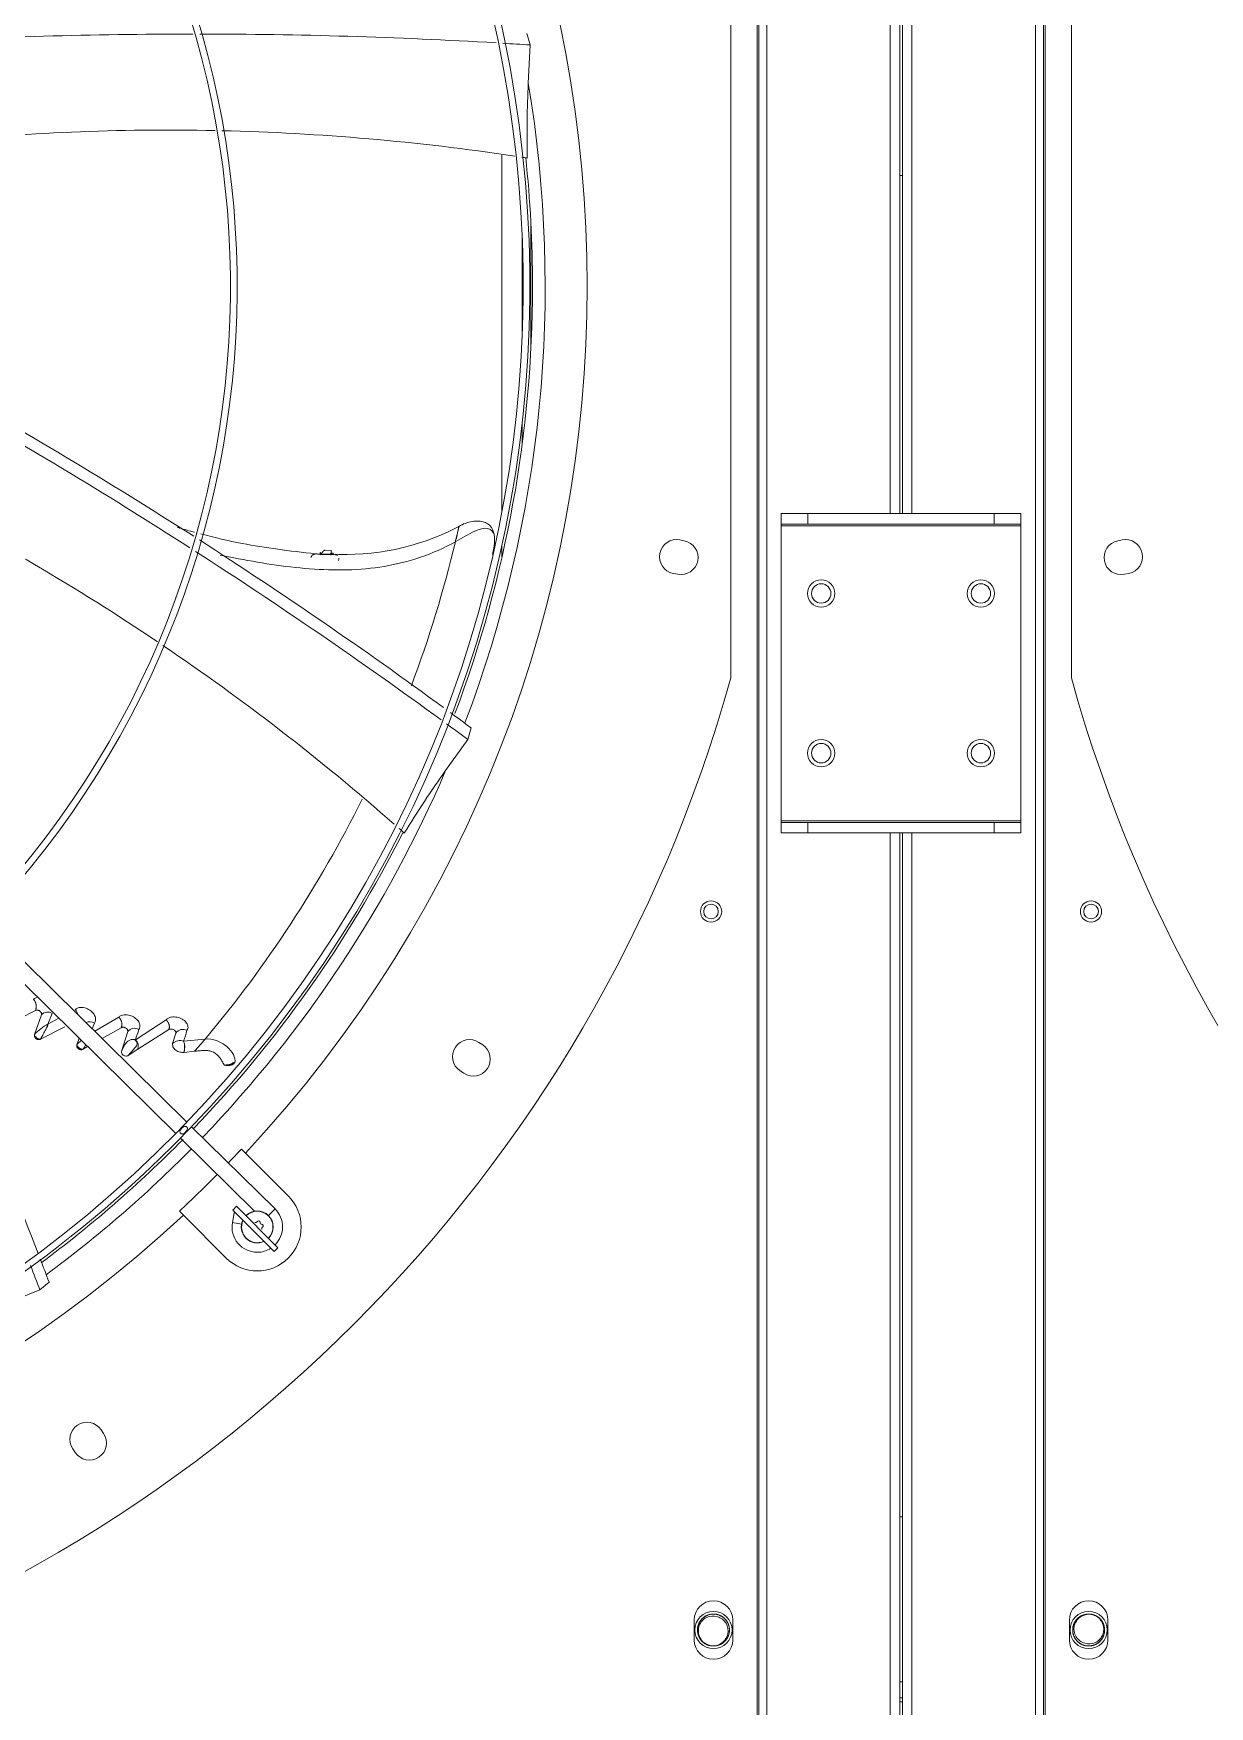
# Model space of a CAD drawing. Header units: millimetres. Extents: x 113490 to 142599, y -20467 to 115.
# Drawn here: x 130375 to 130817, y -10823 to -10194 of the extents above; entities that cross this region are included whole.
import ezdxf

# ---------------------------------------------------------------- set-up
doc = ezdxf.new("R2010")
doc.units = ezdxf.units.MM
doc.layers.add('DV3_0', color=7, linetype='Continuous')

msp = doc.modelspace()

# ---------------------------------------------------------------- linework, layer by layer
at = {"layer": 'DV3_0', "color": 7, "linetype": 'Continuous', "lineweight": 15}
for p, q in [((130700.24, -10374.49), (130700.24, -9742.49)), ((130700.24, -10374.49), (130700.24, -9742.49)), ((130701.24, -10374.49), (130701.24, -9742.49)), ((130647.24, -9857.26), (130647.24, -11851.51)), ((130650.24, -9857.26), (130650.24, -11851.51)), ((130751.24, -11847.85), (130751.24, -9857.26)), ((130754.24, -11847.85), (130754.24, -9857.26)), ((130636.74, -10436.16), (130636.74, -10141.82)), ((130764.74, -10141.82), (130764.74, -10436.16)), ((130561.3, -10198.38), (130560.05, -10194.05)), ((130560.65, -10212.75), (130561.3, -10198.38)), ((130550.73, -10373.84), (130550.73, -10239.84)), ((130701.24, -10247.48), (130700.24, -10247.48)), ((130701.24, -10247.48), (130700.24, -10247.48)), ((130119.48, -10303.03), (130428.15, -10607.41)), ((130432.33, -10603.11), (130123.04, -10298.11)), ((130655.74, -10378.49), (130655.74, -10374.49)), ((130655.74, -10374.49), (130665.74, -10374.49)), ((130655.74, -10378.49), (130655.74, -10379.09)), ((130665.74, -10378.49), (130655.74, -10378.49)), ((130655.74, -10379.09), (130655.74, -10489.89)), ((130665.74, -10374.49), (130700.74, -10374.49)), ((130665.74, -10374.49), (130665.74, -10378.49)), ((130665.74, -10378.49), (130700.74, -10378.49)), ((130700.74, -10374.49), (130735.74, -10374.49)), ((130700.74, -10378.49), (130735.74, -10378.49)), ((130735.74, -10378.49), (130735.74, -10374.49)), ((130735.74, -10374.49), (130745.74, -10374.49)), ((130745.74, -10378.49), (130735.74, -10378.49)), ((130745.74, -10374.49), (130745.74, -10378.49)), ((130745.74, -10378.49), (130745.74, -10379.09)), ((130745.74, -10379.09), (130745.74, -10489.89)), ((130619.29, -10384.72), (130617.62, -10384.38)), ((130783.85, -10384.38), (130782.19, -10384.72)), ((130482.76, -10389.82), (130486.28, -10389.91)), ((130486.85, -10388.44), (130483.99, -10388.21)), ((130486.28, -10389.91), (130486.32, -10389.77)), ((130489.49, -10389.8), (130488.22, -10389.78)), ((130550.73, -10390.9), (130550.73, -10386.32)), ((130615.13, -10396.94), (130616.79, -10397.27)), ((130784.68, -10397.27), (130786.35, -10396.94)), ((130537.89, -10459.33), (130539.18, -10455.01)), ((130529.57, -10471.07), (130537.89, -10459.33)), ((130655.74, -10489.89), (130655.74, -10490.49)), ((130655.74, -10494.49), (130655.74, -10490.49)), ((130655.74, -10490.49), (130665.74, -10490.49)), ((130665.74, -10490.49), (130700.74, -10490.49)), ((130665.74, -10490.49), (130665.74, -10494.49)), ((130700.74, -10490.49), (130735.74, -10490.49)), ((130735.74, -10490.49), (130745.74, -10490.49)), ((130735.74, -10494.49), (130735.74, -10490.49)), ((130745.74, -10489.89), (130745.74, -10490.49)), ((130745.74, -10490.49), (130745.74, -10494.49)), ((130665.74, -10494.49), (130655.74, -10494.49)), ((130665.74, -10494.49), (130700.74, -10494.49)), ((130700.24, -11154.49), (130700.24, -10494.49)), ((130700.24, -11154.49), (130700.24, -10494.49)), ((130700.74, -10494.49), (130735.74, -10494.49)), ((130701.24, -11154.49), (130701.24, -10494.49)), ((130745.74, -10494.49), (130735.74, -10494.49)), ((130375.4, -10561.14), (130363.61, -10567.17)), ((130375.07, -10570.22), (130377.69, -10562.86)), ((130386.42, -10567.34), (130377.33, -10571.99)), ((130380.14, -10566.31), (130381.73, -10562.35)), ((130384.23, -10564.11), (130380.14, -10566.31)), ((130396.79, -10568.06), (130397.57, -10565.93)), ((130406.76, -10563.71), (130397.73, -10568.99)), ((130407.62, -10567.65), (130400.48, -10571.7)), ((130424.51, -10564.73), (130412.98, -10572.18)), ((130390.97, -10574.09), (130391.8, -10571.57)), ((130407.79, -10576.61), (130410.09, -10569.13)), ((130412.98, -10572.18), (130412.75, -10572.15)), ((130425.51, -10568.39), (130413.88, -10575.74)), ((130426.99, -10573.6), (130428.14, -10569.66)), ((130439.19, -10571.94), (130431.12, -10572.74)), ((130543.53, -10574.15), (130542.11, -10573.2)), ((130395.05, -10574.77), (130393.33, -10575.75)), ((130413.88, -10575.74), (130410.28, -10578.09)), ((130435.26, -10576.52), (130431.26, -10576.92)), ((130446.49, -10581.78), (130446.48, -10581.77)), ((130535, -10583.85), (130536.42, -10584.79)), ((130465.46, -10635.78), (130434.11, -10604.87)), ((130429.93, -10609.17), (130457.78, -10636.63)), ((130454.35, -10614.77), (130452.86, -10613.27)), ((130470.46, -10630.88), (130454.35, -10614.77)), ((130429.52, -10636.61), (130431.01, -10638.1)), ((130450.07, -10637.28), (130449.44, -10640.89)), ((130451.01, -10634.77), (130449.6, -10636.18)), ((130465.16, -10651.74), (130449.6, -10636.18)), ((130450.83, -10637.41), (130450.07, -10637.28)), ((130451.01, -10634.77), (130466.57, -10650.32)), ((130431.01, -10638.1), (130447.12, -10654.21)), ((130454.76, -10638.1), (130454.27, -10638.02)), ((130465.16, -10651.74), (130466.57, -10650.32)), ((130363.78, -10671.58), (130377.12, -10666.2)), ((130377.12, -10666.2), (130380.53, -10663.26)), ((130401.04, -10720.17), (130400.09, -10718.76)), ((130389.45, -10725.87), (130390.4, -10727.28)), ((130700.24, -10751.48), (130701.24, -10751.48)), ((130700.24, -10751.48), (130701.24, -10751.48)), ((130622.99, -10790.24), (130622.99, -10797.74)), ((130637.49, -10797.74), (130637.49, -10790.24)), ((130763.99, -10790.24), (130763.99, -10797.74)), ((130778.49, -10797.74), (130778.49, -10790.24)), ((130700.24, -10813.48), (130701.24, -10813.48)), ((130701.24, -10819.48), (130700.24, -10819.48)), ((130700.24, -10820.98), (130701.24, -10820.98))]:
    msp.add_line(p, q, dxfattribs=at)
at = {"layer": 'DV3_0', "color": 7, "linetype": 'Continuous', "lineweight": 20}
for p, q in [((130696.64, -10374.49), (130696.64, -9745.49)), ((130696.64, -10374.49), (130696.64, -9745.49)), ((130704.84, -10374.49), (130704.84, -9745.49)), ((130646.64, -9845.59), (130646.64, -11865.47)), ((130754.84, -11862.07), (130754.84, -9845.59)), ((130561.63, -10312.52), (130561.63, -10265.47)), ((130558.31, -10308.64), (130558.31, -10269.34)), ((130558.31, -10348.76), (130558.31, -10340.56)), ((130655.74, -10379.09), (130700.74, -10379.09)), ((130700.74, -10379.09), (130745.74, -10379.09)), ((130482.78, -10389.67), (130486.32, -10389.77)), ((130655.74, -10489.89), (130700.74, -10489.89)), ((130700.74, -10489.89), (130745.74, -10489.89)), ((130696.64, -11154.49), (130696.64, -10494.49)), ((130704.84, -11154.49), (130704.84, -10494.49)), ((130463, -10638.27), (130465.46, -10635.78)), ((130452.88, -10641.5), (130449.44, -10640.89))]:
    msp.add_line(p, q, dxfattribs=at)
at = {"layer": 'DV3_0', "color": 7, "linetype": 'Continuous', "lineweight": 15}
for centre, radius in [((130670.74, -10404.49), 5.15), ((130670.74, -10404.49), 3.65), ((130730.74, -10404.49), 5.15), ((130730.74, -10404.49), 3.65), ((130670.74, -10464.49), 5.15), ((130670.74, -10464.49), 3.65), ((130730.74, -10464.49), 5.15), ((130730.74, -10464.49), 3.65), ((130629.36, -10523.99), 4), ((130629.32, -10523.99), 2.75), ((130772.13, -10523.99), 4), ((130772.15, -10523.99), 2.75), ((130630.24, -10793.99), 7), ((130771.24, -10793.99), 7)]:
    msp.add_circle(centre, radius, dxfattribs=at)
for centre, radius, start, end in [((130105.24, -10288.99), 456, 316.01285, 45.56345), ((130105.24, -10288.99), 477.5, 316.98025, 43.01975), ((130105.24, -10288.99), 453.5, 315.99181, 45.56133), ((130105.24, -10288.99), 343.5, 315.65123, 45.62203), ((130105.24, -10288.99), 346, 316.5062, 45.32039), ((130435.5, -12115.65), 1921.39, 90.02851, 93.37418), ((130435.5, -12115.65), 1921.39, 86.62723, 89.95007), ((130435.5, -12115.65), 1921.39, 86.24591, 86.54956), ((130967.49, -10232.41), 407.31, 177.23348, 181.19155), ((130425.17, -11102.61), 872.25, 88.82742, 95.92318), ((130425.17, -11102.61), 872.25, 81.40447, 88.66355), ((130425.17, -11102.61), 872.25, 81.09042, 81.22522), ((130105.24, -10288.99), 457, 0, 6.06861), ((130105.24, -10288.99), 457, 339.42404, 0), ((129441.29, -11933.2), 1841.3, 57.34191, 60.857), ((129395.55, -12004.18), 1921.33, 57.30151, 60.65735), ((129934.51, -11146.42), 872.25, 56.07412, 63.24774), ((130492.22, -10299.51), 90.33, 268.26501, 299.11985), ((129441.29, -11933.2), 1841.3, 53.79883, 57.26308), ((130492.26, -10310.92), 84.69, 298.94492, 299.10141), ((130544.22, -10383.5), 3.74, 5.17103, 55.21817), ((130528.43, -10384.21), 19.56, 343.23182, 2.96543), ((130548.18, -10383.14), 0.228, 185.41219, 193.40876), ((130616.37, -10390.66), 6.4, 78.75, 258.75), ((130618.04, -10390.99), 6.4, 258.75, 78.75), ((130783.43, -10390.99), 6.4, 101.25, 281.25), ((130785.1, -10390.66), 6.4, 281.25, 101.25), ((129395.55, -12004.18), 1921.33, 53.88646, 57.22542), ((130469.48, -10387.5), 13.48, 350.08599, 350.70778), ((130475.44, -10386.07), 11.5, 341.21496, 348.12987), ((129934.51, -11146.42), 872.25, 48.70033, 55.91709), ((130105.24, -10288.99), 551.5, 285.47751, 344.52249), ((131296.24, -10288.99), 551.5, 195.47751, 254.52249), ((129395.55, -12004.18), 1921.33, 53.51882, 53.81385), ((129441.29, -11933.2), 1841.3, 53.39786, 53.70009), ((130861.3, -10707.63), 407.44, 144.5071, 148.46392), ((130105.24, -10288.99), 457, 316.15973, 333.28075), ((129934.51, -11146.42), 872.25, 48.36342, 48.53339), ((128658.13, -11313.07), 1840.9, 21.02717, 24.54064), ((130379.98, -10564.69), 2.93, 53.13634, 141.31479), ((130387.63, -10563.45), 3.78, 12.11914, 44.06143), ((130388.93, -10582.96), 18.83, 117.8465, 137.41504), ((130395.86, -10568.46), 3.06, 55.87282, 117.48227), ((130412.64, -10571.09), 3.21, 59.3258, 142.38677), ((130406.09, -10587.56), 20.25, 131.56075, 138.31286), ((130375.96, -10563.93), 21.01, 325.75369, 331.18958), ((130412.06, -10574.79), 2.73, 75.24406, 82.00856), ((130410.32, -10574.95), 3.71, 23.68576, 48.99278), ((130261.61, -10518.89), 160.48, 340.60735, 342.05889), ((130410.92, -10574.6), 3.17, 338.82459, 49.67768), ((130411.76, -10573.32), 1.96, 345.27602, 355.86989), ((130429.72, -10576.35), 3.87, 68.77863, 134.8411), ((130430.88, -10571.72), 3.43, 63.91718, 143.09604), ((130264.9, -10519.08), 174.66, 342.10763, 343.51614), ((130424.66, -10575.04), 6.86, 344.1096, 19.64973), ((130424.41, -10575.05), 7.09, 344.71935, 19.03998), ((130261.74, -10423.33), 231.46, 318.55999, 320.05359), ((130538.56, -10578.53), 6.4, 56.25, 236.25), ((130539.97, -10579.47), 6.4, 236.25, 56.25), ((130105.24, -10288.99), 453.5, 315.56, 315.99181), ((130105.24, -10288.99), 456, 315.57142, 316.01285), ((130105.24, -10288.99), 453.5, 225.99152, 315.56), ((130105.24, -10288.99), 456, 270, 315.56106), ((130105.24, -10288.99), 457, 306.56933, 315.4466), ((130105.24, -10288.99), 456, 315.56106, 315.57142), ((130105.24, -10288.99), 475.39, 316.12423, 316.98903), ((130105.24, -10288.99), 475.39, 313.01097, 315.40107), ((130458.79, -10642.54), 16.5, 225, 45), ((130458.79, -10642.54), 6, 315, 135), ((130458.79, -10642.54), 5.91, 315, 135), ((130458.79, -10642.54), 9.5, 315, 45.40107), ((130105.24, -10288.99), 477.5, 226.98025, 313.01975), ((130458.79, -10642.54), 9.5, 170, 270), ((130458.79, -10642.54), 6, 154.47122, 295.52878), ((130458.79, -10642.54), 5.91, 154.77125, 295.22875), ((130458.19, -10640.29), 0.6, 238.87878, 331.12122), ((130459.24, -10640.87), 0.6, 358.86172, 151.13828), ((130460.44, -10640.9), 0.6, 178.87878, 271.12122), ((130461.04, -10643.15), 0.6, 118.87878, 211.12122), ((130460.46, -10642.1), 0.6, 298.86181, 91.13819), ((128658.13, -11313.07), 1840.9, 20.67002, 20.95746), ((130458.79, -10642.54), 9.5, 270, 302.83428), ((128580.86, -11348.24), 1921.39, 20.79191, 21.08376), ((130394.77, -10722.31), 6.4, 33.75, 213.75), ((130395.72, -10723.72), 6.4, 213.75, 33.75), ((130630.24, -10790.24), 7.25, 0, 180), ((130771.24, -10790.24), 7.25, 0, 180), ((130771.24, -10793.99), 6, 64.8963, 82.52267), ((130630.24, -10797.74), 7.25, 180, 0), ((130630.24, -10793.99), 6, 244.8963, 262.52267), ((130771.24, -10797.74), 7.25, 180, 0)]:
    msp.add_arc(centre, radius, start, end, dxfattribs=at)
at = {"layer": 'DV3_0', "color": 7, "linetype": 'Continuous', "lineweight": 20}
for centre, radius, start, end in [((130105.24, -10288.99), 461.75, 339.17748, 9.50342), ((130090.91, -10279.55), 454.74, 339.44857, 346.58825), ((130105.24, -10288.99), 461.75, 316.1456, 336.77642), ((130090.91, -10279.55), 454.74, 319.98599, 333.59752), ((130105.24, -10288.99), 461.75, 306.42947, 315.40107)]:
    msp.add_arc(centre, radius, start, end, dxfattribs=at)
at = {"layer": 'DV3_0', "color": 7, "linetype": 'Continuous', "lineweight": 15}
for points, knots in [([(130533.61, -10383.91), (130533.75, -10383.29), (130533.97, -10382.26), (130534.21, -10381.15), (130534.38, -10380.34), (130534.49, -10379.77), (130534.56, -10379.41), (130534.59, -10379.24), (130534.59, -10379.21), (130534.56, -10379.32), (130534.49, -10379.59), (130534.38, -10380.09), (130534.25, -10380.63), (130534.09, -10381.37), (130533.88, -10382.28), (130533.61, -10383.45), (130533.38, -10384.46), (130533.25, -10385.03)], [0, 0, 0, 0, 0.062128, 0.124656, 0.187183, 0.249711, 0.312238, 0.374766, 0.437294, 0.499821, 0.624876, 0.687404, 0.749931, 0.812459, 0.874987, 0.937514, 1, 1, 1, 1]), ([(130546.62, -10379.5), (130546.32, -10379.13), (130545.71, -10378.38), (130544.14, -10377.59), (130542.04, -10377.21), (130539.58, -10377.34), (130536.93, -10378.05), (130535.4, -10378.81), (130534.51, -10379.27)], [0, 0, 0, 0, 0.120272, 0.284495, 0.459149, 0.640843, 0.823587, 1, 1, 1, 1]), ([(130435.24, -10381.5), (130433.34, -10380.98), (130431.13, -10380.35), (130428.93, -10379.71), (130428.63, -10379.62)], [0.25984177, 0.25984177, 0.25984177, 0.25984177, 0.29278146, 0.29802068, 0.29802068, 0.29802068, 0.29802068]), ([(130480.82, -10389.62), (130470.61, -10388.46), (130457.11, -10386.86), (130442.77, -10383.49), (130437.59, -10382.13)], [0, 0, 0, 0, 0.1570657, 0.2463577, 0.2463577, 0.2463577, 0.2463577]), ([(130444.88, -10390.13), (130446.56, -10390.47), (130448.25, -10390.79), (130459.42, -10392.91), (130468.98, -10394.49), (130487.95, -10395.95), (130497.36, -10395.83), (130515.7, -10392.76), (130524.63, -10389.83), (130533.25, -10385.03)], [0.6026537, 0.6026537, 0.6026537, 0.6026537, 0.625, 0.625, 0.75, 0.75, 0.875, 0.875, 1, 1, 1, 1]), ([(130546.36, -10380.43), (130545.68, -10380.02), (130544.82, -10379.92), (130542.85, -10380.19), (130541.74, -10380.57), (130539.4, -10381.61), (130538.18, -10382.26), (130535.76, -10383.6), (130534.56, -10384.3), (130533.45, -10384.92)], [0, 0, 0, 0, 0.25, 0.25, 0.5, 0.5, 0.75, 0.75, 1, 1, 1, 1]), ([(130479.02, -10390.92), (130479.04, -10390.87), (130479.07, -10390.78), (130479.13, -10390.64), (130479.19, -10390.52), (130479.25, -10390.41), (130479.31, -10390.31), (130479.42, -10390.17), (130479.6, -10389.99), (130479.91, -10389.81), (130480.31, -10389.68), (130480.85, -10389.62), (130481.33, -10389.64), (130481.71, -10389.68), (130481.95, -10389.72), (130482.16, -10389.75), (130482.33, -10389.78), (130482.46, -10389.8), (130482.57, -10389.81), (130482.67, -10389.81), (130482.73, -10389.82), (130482.76, -10389.82)], [0, 0, 0, 0, 0.034615, 0.067153, 0.097641, 0.126151, 0.15278, 0.177653, 0.253284, 0.326616, 0.426356, 0.551745, 0.706817, 0.759074, 0.82393, 0.874115, 0.905827, 0.93629, 0.961485, 0.980409, 1, 1, 1, 1]), ([(130482.46, -10389.42), (130482.45, -10389.36), (130482.44, -10389.25), (130482.46, -10389.1), (130482.5, -10389.08), (130482.55, -10389.18), (130482.58, -10389.32), (130482.62, -10389.49), (130482.65, -10389.6), (130482.71, -10389.68), (130482.77, -10389.67), (130482.78, -10389.67)], [0, 0, 0, 0, 0.128962, 0.223321, 0.471945, 0.607552, 0.749514, 0.893505, 0.958713, 0.987993, 1, 1, 1, 1]), ([(130482.46, -10389.42), (130482.49, -10389.41), (130482.53, -10389.37), (130482.6, -10389.33), (130482.67, -10389.3), (130482.71, -10389.29), (130482.73, -10389.28), (130482.74, -10389.28)], [0, 0, 0, 0, 0.0394695, 0.0785517, 0.1172794, 0.155685, 0.161873, 0.161873, 0.161873, 0.161873]), ([(130482.78, -10389.67), (130482.82, -10389.61), (130482.9, -10389.49), (130483.02, -10389.33), (130483.13, -10389.17), (130483.25, -10389.01), (130483.36, -10388.87), (130483.47, -10388.74), (130483.58, -10388.62), (130483.68, -10388.52), (130483.79, -10388.43), (130483.89, -10388.35), (130483.98, -10388.3), (130484.07, -10388.26), (130484.16, -10388.23), (130484.24, -10388.23), (130484.29, -10388.24), (130484.32, -10388.25)], [0, 0, 0, 0, 0.0316233, 0.063666, 0.0961048, 0.1289206, 0.1620988, 0.1956297, 0.2295096, 0.2637404, 0.2983311, 0.3332973, 0.3686623, 0.4044567, 0.4407194, 0.4774968, 0.5148434, 0.5148434, 0.5148434, 0.5148434]), ([(130486.28, -10389.91), (130486.36, -10389.91), (130486.54, -10389.91), (130486.93, -10389.89), (130487.42, -10389.87), (130488.08, -10389.91), (130488.58, -10390.01), (130488.87, -10390.18), (130488.92, -10390.22)], [0, 0, 0, 0, 0.0432673, 0.1100997, 0.236564, 0.3525356, 0.5287013, 0.5662275, 0.5662275, 0.5662275, 0.5662275]), ([(130486.32, -10389.77), (130486.34, -10389.77), (130486.38, -10389.76), (130486.42, -10389.72), (130486.49, -10389.68), (130486.56, -10389.62), (130486.65, -10389.54), (130486.79, -10389.43), (130486.96, -10389.34), (130487.16, -10389.28), (130487.36, -10389.34), (130487.35, -10389.55), (130487.35, -10389.65)], [0, 0, 0, 0, 0.012213, 0.03615, 0.072549, 0.121252, 0.181278, 0.274862, 0.441704, 0.562368, 0.791317, 1, 1, 1, 1]), ([(130376.29, -10556.24), (130376.03, -10556.27), (130375.43, -10556.41), (130374.96, -10556.75), (130374.68, -10556.95)], [0.8396517, 0.8396517, 0.8396517, 0.8396517, 0.9042984, 1, 1, 1, 1]), ([(130374.68, -10556.95), (130374.71, -10556.99), (130374.78, -10557.06), (130374.88, -10557.19), (130374.97, -10557.31), (130375.05, -10557.42), (130375.12, -10557.54), (130375.19, -10557.66), (130375.25, -10557.77), (130375.31, -10557.87), (130375.36, -10557.98), (130375.4, -10558.08), (130375.44, -10558.17), (130375.48, -10558.26), (130375.51, -10558.35), (130375.54, -10558.43), (130375.56, -10558.5), (130375.58, -10558.57), (130375.6, -10558.64), (130375.62, -10558.69), (130375.63, -10558.75), (130375.64, -10558.8), (130375.65, -10558.84), (130375.7, -10559.03), (130375.75, -10559.36), (130375.76, -10559.8), (130375.72, -10560.2), (130375.64, -10560.55), (130375.54, -10560.87), (130375.44, -10561.05), (130375.4, -10561.14)], [0, 0, 0, 0, 0.032368, 0.063415, 0.093194, 0.121749, 0.149112, 0.175307, 0.20035, 0.224254, 0.247026, 0.268671, 0.289192, 0.308588, 0.326858, 0.344, 0.360011, 0.374887, 0.388623, 0.401214, 0.412658, 0.422947, 0.43208, 0.44005, 0.545293, 0.645478, 0.740868, 0.831603, 0.917878, 1, 1, 1, 1]), ([(130377.69, -10562.86), (130377.7, -10562.83), (130377.72, -10562.77), (130377.74, -10562.68), (130377.74, -10562.59), (130377.74, -10562.45), (130377.71, -10562.28), (130377.63, -10562.07), (130377.5, -10561.85), (130377.28, -10561.58), (130377, -10561.35), (130376.67, -10561.18), (130376.44, -10561.09), (130376.22, -10561.04), (130376, -10561.02), (130375.79, -10561.02), (130375.58, -10561.06), (130375.46, -10561.11), (130375.4, -10561.14)], [0, 0, 0, 0, 0.030546, 0.061121, 0.091979, 0.123365, 0.189489, 0.256975, 0.328949, 0.402078, 0.553216, 0.625751, 0.69763, 0.756021, 0.813551, 0.877124, 0.938633, 1, 1, 1, 1]), ([(130397.57, -10565.93), (130397.67, -10565.79), (130397.85, -10565.52), (130398, -10565.07), (130398.06, -10564.63), (130398.04, -10564.21), (130397.96, -10563.82), (130397.72, -10563.04), (130396.99, -10561.9), (130395.68, -10560.9), (130394.44, -10560.34), (130393.38, -10560.06), (130392.27, -10560.01), (130391.18, -10560.22), (130390.63, -10560.62), (130390.35, -10560.82)], [0, 0, 0, 0, 0.048319, 0.093612, 0.13613, 0.175841, 0.212492, 0.24595, 0.396838, 0.551403, 0.633547, 0.720883, 0.811655, 0.904459, 1, 1, 1, 1]), ([(130380.14, -10566.31), (130380.14, -10566.33), (130380.13, -10566.37), (130380.12, -10566.44), (130380.1, -10566.53), (130380.06, -10566.67), (130380, -10566.87), (130379.91, -10567.11), (130379.74, -10567.5), (130379.47, -10568.03), (130379.14, -10568.64), (130378.76, -10569.3), (130378.37, -10570.01), (130378.03, -10570.67), (130377.82, -10571.09), (130377.69, -10571.34), (130377.57, -10571.57), (130377.45, -10571.79), (130377.37, -10571.92), (130377.33, -10571.99)], [0, 0, 0, 0, 0.008471, 0.020849, 0.037173, 0.057479, 0.094233, 0.135729, 0.182098, 0.301941, 0.417999, 0.498958, 0.649695, 0.779421, 0.824012, 0.868085, 0.91192, 0.955796, 1, 1, 1, 1]), ([(130414.28, -10568.33), (130414.36, -10568.19), (130414.52, -10567.94), (130414.66, -10567.51), (130414.71, -10567.09), (130414.69, -10566.67), (130414.6, -10566.26), (130414.32, -10565.48), (130413.5, -10564.36), (130412.13, -10563.47), (130410.87, -10562.99), (130409.84, -10562.78), (130408.72, -10562.77), (130407.6, -10563.04), (130407.04, -10563.48), (130406.76, -10563.71)], [0, 0, 0, 0, 0.04416, 0.086796, 0.128084, 0.1682, 0.207124, 0.244756, 0.394791, 0.555025, 0.629883, 0.713634, 0.804159, 0.899585, 1, 1, 1, 1]), ([(130406.76, -10563.71), (130406.8, -10563.74), (130406.87, -10563.81), (130406.97, -10563.92), (130407.06, -10564.03), (130407.15, -10564.14), (130407.23, -10564.25), (130407.3, -10564.36), (130407.37, -10564.47), (130407.43, -10564.57), (130407.48, -10564.67), (130407.53, -10564.77), (130407.58, -10564.86), (130407.62, -10564.95), (130407.65, -10565.03), (130407.68, -10565.11), (130407.71, -10565.19), (130407.73, -10565.26), (130407.76, -10565.33), (130407.78, -10565.39), (130407.79, -10565.44), (130407.84, -10565.63), (130407.91, -10565.95), (130407.93, -10566.36), (130407.91, -10566.74), (130407.85, -10567.08), (130407.75, -10567.39), (130407.66, -10567.56), (130407.62, -10567.65)], [0, 0, 0, 0, 0.032899, 0.064458, 0.094752, 0.123838, 0.15176, 0.178553, 0.204241, 0.228841, 0.252366, 0.274822, 0.296215, 0.316544, 0.335811, 0.354013, 0.371146, 0.387206, 0.402188, 0.416087, 0.428897, 0.440613, 0.544029, 0.643173, 0.738243, 0.829293, 0.916449, 1, 1, 1, 1]), ([(130410.09, -10569.13), (130410.1, -10569.1), (130410.12, -10569.04), (130410.13, -10568.95), (130410.13, -10568.86), (130410.12, -10568.73), (130410.07, -10568.56), (130409.98, -10568.36), (130409.84, -10568.17), (130409.59, -10567.92), (130409.27, -10567.71), (130408.92, -10567.58), (130408.66, -10567.51), (130408.42, -10567.48), (130408.2, -10567.48), (130407.99, -10567.51), (130407.8, -10567.56), (130407.68, -10567.62), (130407.62, -10567.65)], [0, 0, 0, 0, 0.029896, 0.059787, 0.089936, 0.1206, 0.185011, 0.250864, 0.322237, 0.395142, 0.549911, 0.626794, 0.703247, 0.763639, 0.823169, 0.8835, 0.941942, 1, 1, 1, 1]), ([(130432.39, -10568.64), (130432.44, -10568.55), (130432.55, -10568.39), (130432.69, -10568.03), (130432.84, -10567.32), (130432.54, -10566.15), (130431.41, -10564.83), (130429.95, -10564.05), (130428.61, -10563.69), (130427.55, -10563.57), (130426.43, -10563.66), (130425.32, -10564), (130424.78, -10564.48), (130424.51, -10564.73)], [0, 0, 0, 0, 0.026984, 0.053974, 0.112551, 0.239933, 0.38697, 0.555519, 0.630167, 0.713559, 0.803882, 0.899324, 1, 1, 1, 1]), ([(130424.51, -10564.73), (130424.54, -10564.76), (130424.61, -10564.82), (130424.72, -10564.93), (130424.81, -10565.03), (130424.91, -10565.13), (130424.99, -10565.24), (130425.08, -10565.35), (130425.15, -10565.46), (130425.22, -10565.57), (130425.29, -10565.67), (130425.35, -10565.78), (130425.41, -10565.89), (130425.46, -10566), (130425.51, -10566.1), (130425.55, -10566.21), (130425.59, -10566.31), (130425.62, -10566.41), (130425.65, -10566.51), (130425.67, -10566.6), (130425.7, -10566.7), (130425.72, -10566.85), (130425.75, -10567.06), (130425.77, -10567.33), (130425.75, -10567.6), (130425.71, -10567.87), (130425.63, -10568.14), (130425.55, -10568.3), (130425.51, -10568.39)], [0, 0, 0, 0, 0.033091, 0.065299, 0.096702, 0.127365, 0.157345, 0.186688, 0.215433, 0.243612, 0.271253, 0.298377, 0.325004, 0.351149, 0.376826, 0.402045, 0.426818, 0.451151, 0.475052, 0.498528, 0.521583, 0.544215, 0.610695, 0.680334, 0.753617, 0.830991, 0.912924, 1, 1, 1, 1]), ([(130428.14, -10569.66), (130428.15, -10569.63), (130428.16, -10569.57), (130428.17, -10569.48), (130428.17, -10569.39), (130428.15, -10569.27), (130428.1, -10569.11), (130428, -10568.92), (130427.85, -10568.74), (130427.58, -10568.5), (130427.23, -10568.32), (130426.84, -10568.21), (130426.56, -10568.17), (130426.3, -10568.16), (130426.08, -10568.18), (130425.87, -10568.23), (130425.67, -10568.29), (130425.56, -10568.35), (130425.51, -10568.39)], [0, 0, 0, 0, 0.029164, 0.058177, 0.087309, 0.116826, 0.179188, 0.243122, 0.313607, 0.385995, 0.543799, 0.624534, 0.704824, 0.767483, 0.82951, 0.88787, 0.944265, 1, 1, 1, 1]), ([(130377.33, -10571.99), (130377.3, -10572), (130377.24, -10572.03), (130377.15, -10572.07), (130377.05, -10572.1), (130376.94, -10572.12), (130376.84, -10572.13), (130376.7, -10572.13), (130376.53, -10572.12), (130376.31, -10572.08), (130376.07, -10572), (130375.83, -10571.88), (130375.61, -10571.72), (130375.34, -10571.46), (130375.15, -10571.17), (130375.04, -10570.85), (130375.01, -10570.65), (130375.01, -10570.48), (130375.03, -10570.35), (130375.06, -10570.26), (130375.07, -10570.22)], [0, 0, 0, 0, 0.030129, 0.060098, 0.090132, 0.120453, 0.151278, 0.182814, 0.237513, 0.292849, 0.363728, 0.435399, 0.509374, 0.583753, 0.731898, 0.801807, 0.871124, 0.914962, 0.957714, 1, 1, 1, 1]), ([(130393.33, -10575.75), (130393.3, -10575.76), (130393.24, -10575.8), (130393.15, -10575.84), (130393.05, -10575.87), (130392.95, -10575.89), (130392.84, -10575.91), (130392.7, -10575.92), (130392.52, -10575.92), (130392.3, -10575.89), (130392.06, -10575.82), (130391.8, -10575.71), (130391.57, -10575.56), (130391.36, -10575.38), (130391.18, -10575.17), (130391.05, -10574.95), (130390.96, -10574.72), (130390.92, -10574.52), (130390.92, -10574.36), (130390.93, -10574.22), (130390.95, -10574.14), (130390.97, -10574.09)], [0, 0, 0, 0, 0.029725, 0.059353, 0.089098, 0.119171, 0.149777, 0.181113, 0.236416, 0.292325, 0.364768, 0.437887, 0.512681, 0.587629, 0.662325, 0.735799, 0.804811, 0.873158, 0.91634, 0.958408, 1, 1, 1, 1]), ([(130412.44, -10572.08), (130412.06, -10572.03), (130411.7, -10572.06), (130411.01, -10572.24), (130410.7, -10572.38), (130410.13, -10572.75), (130409.88, -10572.97), (130409.44, -10573.44), (130409.24, -10573.7), (130408.89, -10574.21), (130408.74, -10574.47), (130408.48, -10574.98), (130408.36, -10575.23), (130408.05, -10575.93), (130407.9, -10576.33), (130407.79, -10576.61)], [0, 0, 0, 0, 0.125, 0.125, 0.25, 0.25, 0.375, 0.375, 0.5, 0.5, 0.625, 0.625, 0.75, 0.75, 1, 1, 1, 1]), ([(130410.28, -10578.09), (130410.49, -10577.87), (130410.73, -10577.59), (130411.26, -10576.98), (130411.56, -10576.64), (130412.06, -10576.09), (130412.23, -10575.9), (130412.58, -10575.5), (130412.76, -10575.3), (130413.09, -10574.89), (130413.24, -10574.68), (130413.5, -10574.26), (130413.6, -10574.04), (130413.66, -10573.81)], [0, 0, 0, 0, 0.25, 0.25, 0.5, 0.5, 0.625, 0.625, 0.75, 0.75, 0.875, 0.875, 1, 1, 1, 1]), ([(130431.26, -10576.92), (130431.17, -10576.93), (130430.83, -10576.95), (130429.89, -10576.92), (130428.73, -10576.56), (130427.78, -10575.86), (130427.25, -10575.17), (130426.95, -10574.4), (130426.97, -10573.87), (130426.99, -10573.6)], [0, 0, 0, 0, 0.040166, 0.156459, 0.424797, 0.568936, 0.70936, 0.852194, 1, 1, 1, 1]), ([(130439.19, -10571.94), (130440.63, -10571.78), (130442.11, -10572.01), (130444.9, -10573.02), (130446.21, -10573.79), (130448.4, -10575.63), (130449.28, -10576.69), (130450.37, -10578.81), (130450.59, -10579.87), (130450.4, -10580.75)], [0, 0, 0, 0, 0.25, 0.25, 0.5, 0.5, 0.75, 0.75, 1, 1, 1, 1]), ([(130407.79, -10576.61), (130407.72, -10576.81), (130407.73, -10577.06), (130407.94, -10577.55), (130408.14, -10577.79), (130408.58, -10578.08), (130408.75, -10578.16), (130409.11, -10578.27), (130409.3, -10578.3), (130409.63, -10578.31), (130409.76, -10578.29), (130410.03, -10578.22), (130410.16, -10578.17), (130410.28, -10578.09)], [0, 0, 0, 0, 0.25, 0.25, 0.5, 0.5, 0.625, 0.625, 0.75, 0.75, 0.875, 0.875, 1, 1, 1, 1]), ([(130435.26, -10576.52), (130435.5, -10576.49), (130436.03, -10576.43), (130437.01, -10576.33), (130438.08, -10576.24), (130439.21, -10576.21), (130440.13, -10576.25), (130440.92, -10576.37), (130441.51, -10576.52), (130442.1, -10576.75), (130442.69, -10577.05), (130443.3, -10577.48), (130443.92, -10578.02), (130444.47, -10578.64), (130444.88, -10579.19), (130445.15, -10579.59), (130445.35, -10579.91), (130445.54, -10580.22), (130445.72, -10580.53), (130445.89, -10580.82), (130446.05, -10581.09), (130446.2, -10581.35), (130446.34, -10581.58), (130446.43, -10581.71), (130446.48, -10581.77)], [0, 0, 0, 0, 0.040265, 0.086415, 0.160521, 0.214872, 0.27235, 0.313658, 0.351295, 0.379996, 0.429661, 0.477318, 0.528728, 0.60507, 0.664546, 0.698808, 0.733837, 0.769618, 0.806141, 0.8434, 0.881397, 0.920144, 0.959665, 1, 1, 1, 1]), ([(130450.4, -10580.75), (130450.35, -10580.8), (130450.25, -10580.91), (130450.09, -10581.07), (130449.92, -10581.21), (130449.74, -10581.34), (130449.55, -10581.46), (130449.35, -10581.55), (130449.14, -10581.64), (130448.85, -10581.73), (130448.46, -10581.81), (130447.97, -10581.84), (130447.47, -10581.83), (130446.98, -10581.8), (130446.64, -10581.78), (130446.48, -10581.77)], [0, 0, 0, 0, 0.053355, 0.106652, 0.159725, 0.212534, 0.26516, 0.317648, 0.369797, 0.421334, 0.53594, 0.65085, 0.766283, 0.882004, 1, 1, 1, 1]), ([(130449.79, -10580.7), (130449.75, -10580.74), (130449.67, -10580.82), (130449.55, -10580.94), (130449.43, -10581.05), (130449.3, -10581.14), (130449.17, -10581.23), (130448.99, -10581.33), (130448.76, -10581.43), (130448.39, -10581.52), (130447.91, -10581.57), (130447.54, -10581.55), (130447.34, -10581.55)], [0, 0, 0, 0, 0.065832, 0.129369, 0.190676, 0.249903, 0.307282, 0.363127, 0.47581, 0.588444, 0.784812, 1, 1, 1, 1]), ([(130450.4, -10580.75), (130450.37, -10580.83), (130450.28, -10580.87), (130450.05, -10580.85), (130449.91, -10580.79), (130449.79, -10580.7)], [0, 0, 0, 0, 0.5, 0.5, 1, 1, 1, 1]), ([(130446.49, -10581.78), (130446.49, -10581.79), (130446.5, -10581.79), (130446.53, -10581.79), (130446.56, -10581.79), (130446.6, -10581.79), (130446.65, -10581.78), (130446.72, -10581.76), (130446.83, -10581.73), (130446.97, -10581.69), (130447.14, -10581.63), (130447.27, -10581.58), (130447.34, -10581.55)], [0, 0, 0, 0, 0.045138, 0.093894, 0.146983, 0.205017, 0.268537, 0.338042, 0.464102, 0.614994, 0.787637, 1, 1, 1, 1]), ([(130429.98, -10607.33), (130429.94, -10607.29), (130429.86, -10607.2), (130429.74, -10606.96), (130429.71, -10606.56), (130429.88, -10606.13), (130430.15, -10605.74), (130430.42, -10605.43), (130430.73, -10605.15), (130431.1, -10604.88), (130431.52, -10604.7), (130431.92, -10604.72), (130432.16, -10604.84), (130432.25, -10604.92), (130432.29, -10604.95)], [0, 0, 0, 0, 0.040419, 0.081737, 0.180004, 0.318741, 0.407079, 0.502384, 0.597672, 0.685216, 0.821732, 0.918627, 0.959704, 1, 1, 1, 1]), ([(130432.29, -10604.95), (130432.33, -10605), (130432.41, -10605.09), (130432.53, -10605.33), (130432.57, -10605.73), (130432.39, -10606.16), (130432.12, -10606.55), (130431.85, -10606.86), (130431.55, -10607.14), (130431.17, -10607.41), (130430.75, -10607.59), (130430.35, -10607.56), (130430.12, -10607.45), (130430.02, -10607.37), (130429.98, -10607.33)], [0, 0, 0, 0, 0.040441, 0.08184, 0.180502, 0.319168, 0.407275, 0.502441, 0.597059, 0.684342, 0.821198, 0.918588, 0.959713, 1, 1, 1, 1]), ([(130454.56, -10638.32), (130454.55, -10638.3), (130454.5, -10638.25), (130454.4, -10638.15), (130454.31, -10638.06), (130454.27, -10638.02)], [0.93699996, 0.93699996, 0.93699996, 0.93699996, 0.94570082, 0.97250001, 1, 1, 1, 1]), ([(130769.78, -10798.91), (130768.41, -10798.59), (130767.22, -10797.71), (130765.79, -10795.34), (130765.56, -10793.87), (130766.14, -10791.17), (130766.96, -10789.94), (130769.21, -10788.31), (130770.63, -10787.92), (130772.02, -10788.04)], [0, 0, 0, 0, 0.25, 0.25, 0.5, 0.5, 0.75, 0.75, 1, 1, 1, 1]), ([(130627.69, -10799.42), (130626.45, -10798.77), (130625.48, -10797.68), (130624.45, -10795.09), (130624.43, -10793.62), (130625.4, -10791.02), (130626.39, -10789.9), (130628.89, -10788.7), (130630.38, -10788.6), (130631.7, -10789.07)], [0, 0, 0, 0, 0.25, 0.25, 0.5, 0.5, 0.75, 0.75, 1, 1, 1, 1]), ([(130631.7, -10789.07), (130633.06, -10789.39), (130634.26, -10790.28), (130635.68, -10792.64), (130635.92, -10794.11), (130635.34, -10796.81), (130634.51, -10798.04), (130632.26, -10799.67), (130630.85, -10800.06), (130629.46, -10799.94)], [0, 0, 0, 0, 0.25, 0.25, 0.5, 0.5, 0.75, 0.75, 1, 1, 1, 1]), ([(130773.78, -10788.56), (130775.02, -10789.21), (130775.99, -10790.3), (130777.03, -10792.89), (130777.05, -10794.36), (130776.07, -10796.97), (130775.08, -10798.08), (130772.59, -10799.28), (130771.1, -10799.39), (130769.78, -10798.91)], [0, 0, 0, 0, 0.25, 0.25, 0.5, 0.5, 0.75, 0.75, 1, 1, 1, 1])]:
    msp.add_open_spline(points, degree=3, knots=knots, dxfattribs=at)
for points in [[(130547.78, -10382.23), (130547.25, -10380.49), (130546.87, -10379.58), (130546.62, -10379.5)], [(130489.47, -10391.19), (130489.5, -10391.5), (130489.43, -10391.81), (130489.37, -10392.13)]]:
    msp.add_open_spline(points, degree=3, dxfattribs=at)
at = {"layer": 'DV3_0', "color": 7, "linetype": 'Continuous', "lineweight": 20}
msp.add_open_spline([(130377.33, -10571.99), (130377.17, -10572.02), (130376.94, -10571.97), (130376.41, -10571.77), (130376.13, -10571.6), (130375.62, -10571.22), (130375.4, -10570.99), (130375.11, -10570.57), (130375.04, -10570.37), (130375.07, -10570.22)], degree=3, knots=[0, 0, 0, 0, 0.25, 0.25, 0.5, 0.5, 0.75, 0.75, 1, 1, 1, 1], dxfattribs=at)
msp.add_open_spline([(130393.33, -10575.75), (130393.17, -10575.78), (130392.7, -10575.72), (130391.82, -10575.26), (130391.12, -10574.61), (130390.96, -10574.23), (130390.97, -10574.09)], degree=3, dxfattribs=at)
at = {"layer": 'DV3_0', "color": 7, "linetype": 'Continuous', "lineweight": 15}
for points in [[(130624.7, -10796.29), (130626.02, -10799.49), (130629.46, -10799.94), (130632.89, -10800.39), (130635, -10797.64), (130637.11, -10794.89), (130635.78, -10791.69), (130634.45, -10788.49), (130631.02, -10788.04), (130627.58, -10787.59), (130625.48, -10790.34), (130623.37, -10793.09), (130624.7, -10796.29), (130626.02, -10799.49), (130629.46, -10799.94), (130632.89, -10800.39), (130635, -10797.64), (130637.11, -10794.89), (130635.78, -10791.69), (130634.45, -10788.49), (130631.02, -10788.04), (130627.58, -10787.59), (130625.48, -10790.34), (130623.37, -10793.09), (130624.7, -10796.29), (130625.59, -10798.44), (130627.69, -10799.42)], [(130776.78, -10791.69), (130775.45, -10788.49), (130772.02, -10788.04), (130768.58, -10787.59), (130766.48, -10790.34), (130764.37, -10793.09), (130765.7, -10796.29), (130767.02, -10799.49), (130770.46, -10799.94), (130773.89, -10800.39), (130776, -10797.64), (130778.11, -10794.89), (130776.78, -10791.69), (130775.45, -10788.49), (130772.02, -10788.04), (130768.58, -10787.59), (130766.48, -10790.34), (130764.37, -10793.09), (130765.7, -10796.29), (130767.02, -10799.49), (130770.46, -10799.94), (130773.89, -10800.39), (130776, -10797.64), (130778.11, -10794.89), (130776.78, -10791.69), (130775.89, -10789.54), (130773.78, -10788.56)]]:
    msp.add_rational_spline(points, [1, 0.866025403784, 1, 0.866025403784, 1, 0.866025403784, 1, 0.866025403784, 1, 0.866025403784, 1, 0.866025403784, 1, 0.866025403784, 1, 0.866025403784, 1, 0.866025403784, 1, 0.866025403784, 1, 0.866025403784, 1, 0.866025403784, 1, 0.90591222949, 0.943976505854], degree=2, knots=[0.94372108, 0.94372108, 0.94372108, 0.9481517, 0.9481517, 0.95258231, 0.95258231, 0.95701293, 0.95701293, 0.96144354, 0.96144354, 0.96587416, 0.96587416, 0.97030477, 0.97030477, 0.97473539, 0.97473539, 0.979166, 0.979166, 0.98359662, 0.98359662, 0.98802723, 0.98802723, 0.99245785, 0.99245785, 0.99688846, 0.99688846, 1, 1, 1], dxfattribs=at)

doc.saveas('drawing.dxf')
